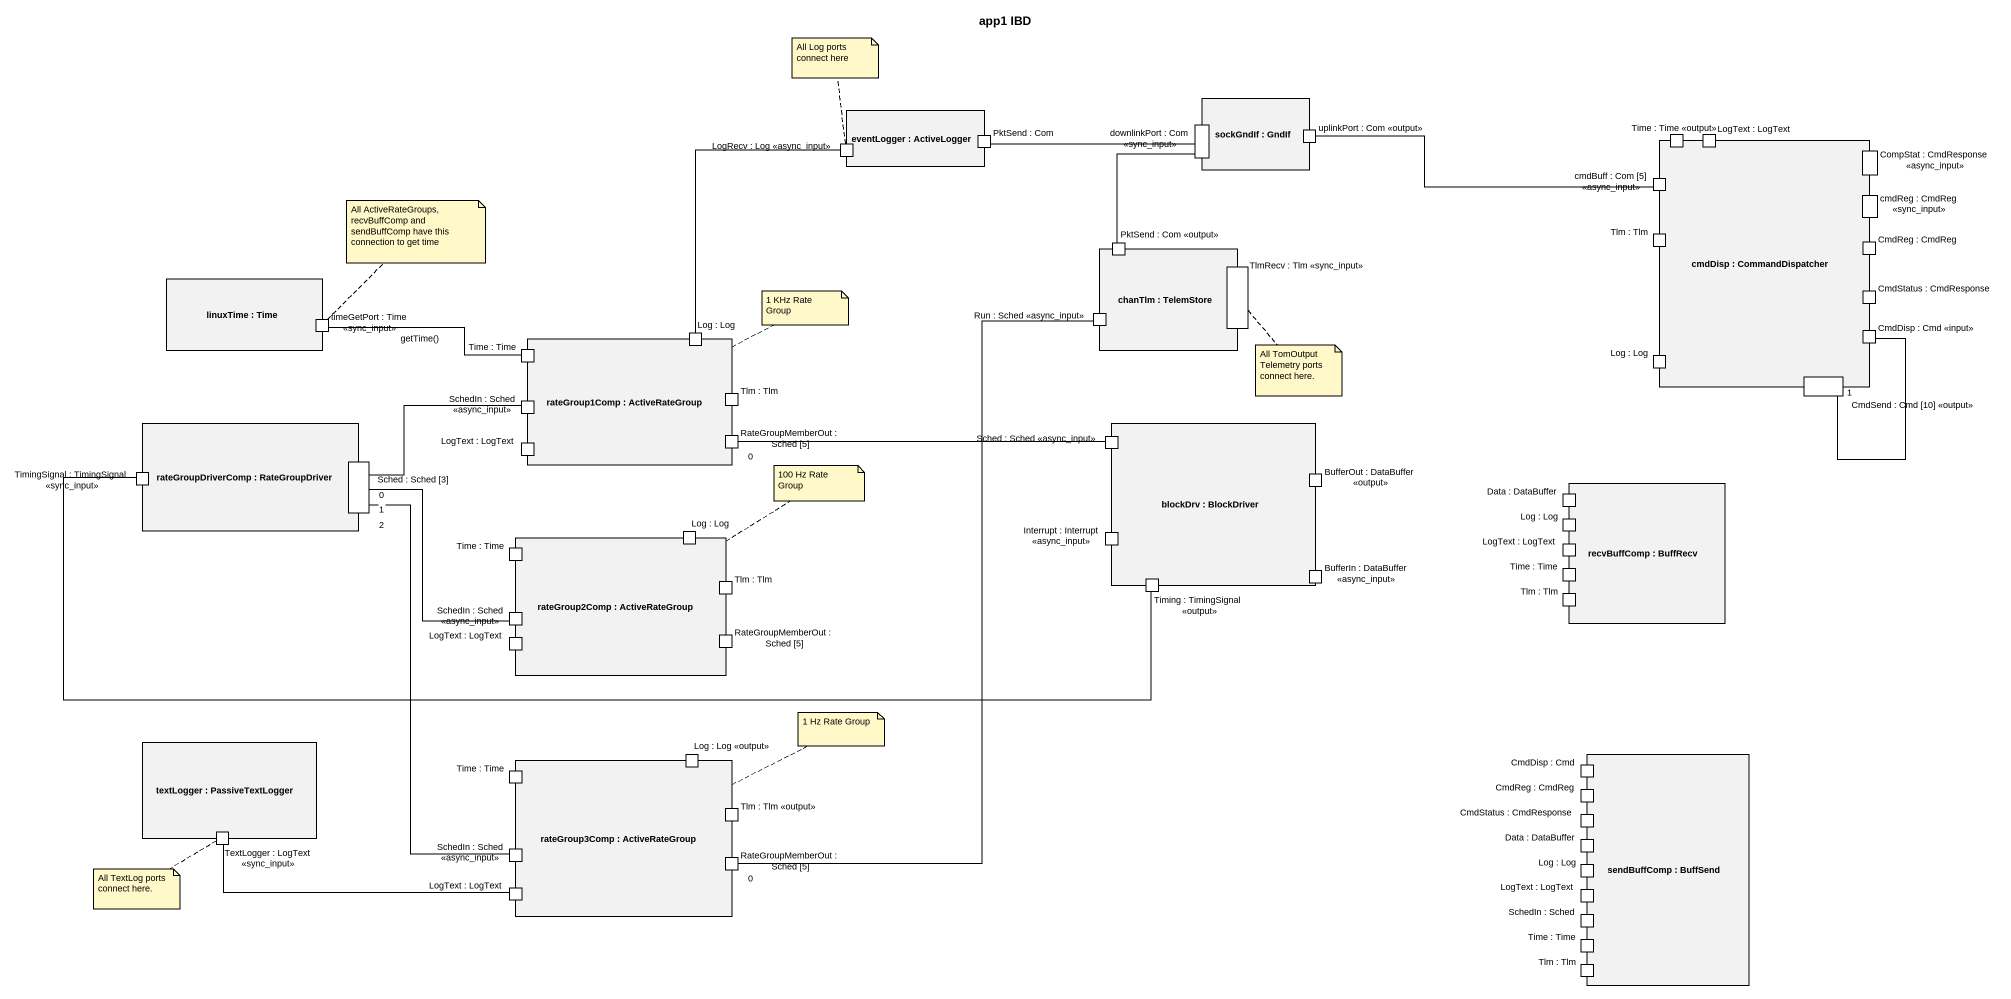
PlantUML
@startuml
title app1 IBD
rectangle "eventLogger : ActiveLogger" as eventLogger {
  port "LogRecv : Log <<async_input>>" as LogRecv_Log_async_input
  port "PktSend : Com" as PktSend_Com
}
rectangle "sockGndIf : GndIf" as sockGndIf {
  port "downlinkPort : Com <<sync_input>>" as downlinkPort_Com_sync_input
  port "uplinkPort : Com <<output>>" as uplinkPort_Com_output
}
rectangle "cmdDisp : CommandDispatcher" as cmdDisp {
  port "Time : Time <<output>>" as Time_Time_output
  port "LogText : LogText" as LogText_LogText
  port "CompStat : CmdResponse <<async_input>>" as CompStat_CmdResponse_async
  port "cmdBuff : Com [5] <<async_input>>" as cmdBuff_Com_5_async_input
  port "cmdReg : CmdReg <<sync_input>>" as cmdReg_CmdReg_sync_input
  port "Tlm : Tlm" as Tlm_Tlm
  port "CmdReg : CmdReg" as CmdReg_CmdReg
  port "CmdStatus : CmdResponse" as CmdStatus_CmdResponse
  port "Log : Log" as Log_Log_2
  port "CmdDisp : Cmd <<input>>" as CmdDisp_Cmd_input
  port "CmdSend : Cmd [10] <<output>>" as CmdSend_Cmd_10_output
}
rectangle "chanTlm : TelemStore" as chanTlm {
  port "PktSend : Com <<output>>" as PktSend_Com_output
  port "TlmRecv : Tlm <<sync_input>>" as TlmRecv_Tlm_sync_input
  port "Run : Sched <<async_input>>" as Run_Sched_async_input
}
rectangle "linuxTime : Time" as linuxTime {
  port "timeGetPort : Time <<sync_input>>" as timeGetPort_Time_sync_input
}
rectangle "rateGroup1Comp : ActiveRateGroup" as rateGroup1Comp {
  port "Time : Time" as Time_Time
  port "Log : Log" as Log_Log
  port "SchedIn : Sched <<async_input>>" as SchedIn_Sched_async_input
  port "Tlm : Tlm" as Tlm_Tlm_2
  port "LogText : LogText" as LogText_LogText_2
  port "RateGroupMemberOut : Sched [5]" as RateGroupMemberOut_Sched_5
}
rectangle "rateGroupDriverComp : RateGroupDriver" as rateGroupDriverComp {
  port "TimingSignal : TimingSignal <<sync_input>>" as TimingSignal_TimingSignal
  port "Sched : Sched [3]" as Sched_Sched_3
}
rectangle "blockDrv : BlockDriver" as blockDrv {
  port "Sched : Sched <<async_input>>" as Sched_Sched_async_input
  port "BufferOut : DataBuffer <<output>>" as BufferOut_DataBuffer_output
  port "Interrupt : Interrupt <<async_input>>" as Interrupt_Interrupt_async
  port "Timing : TimingSignal <<output>>" as Timing_TimingSignal_output
  port "BufferIn : DataBuffer <<async_input>>" as BufferIn_DataBuffer_async
}
rectangle "recvBuffComp : BuffRecv" as recvBuffComp {
  port "Data : DataBuffer" as Data_DataBuffer
  port "Log : Log" as Log_Log_3
  port "LogText : LogText" as LogText_LogText_3
  port "Time : Time" as Time_Time_3
  port "Tlm : Tlm" as Tlm_Tlm_4
}
rectangle "rateGroup2Comp : ActiveRateGroup" as rateGroup2Comp {
  port "Time : Time" as Time_Time_2
  port "Log : Log" as Log_Log_4
  port "Tlm : Tlm" as Tlm_Tlm_3
  port "SchedIn : Sched <<async_input>>" as SchedIn_Sched_async_input_2
  port "RateGroupMemberOut : Sched [5]" as RateGroupMemberOut_Sched_5_2
  port "LogText : LogText" as LogText_LogText_4
}
rectangle "textLogger : PassiveTextLogger" as textLogger {
  port "TextLogger : LogText <<sync_input>>" as TextLogger_LogText_sync
}
rectangle "rateGroup3Comp : ActiveRateGroup" as rateGroup3Comp {
  port "Time : Time" as Time_Time_4
  port "Log : Log <<output>>" as Log_Log_output
  port "Tlm : Tlm <<output>>" as Tlm_Tlm_output
  port "SchedIn : Sched <<async_input>>" as SchedIn_Sched_async_input_3
  port "RateGroupMemberOut : Sched [5]" as RateGroupMemberOut_Sched_5_3
  port "LogText : LogText" as LogText_LogText_5
}
rectangle "sendBuffComp : BuffSend" as sendBuffComp {
  port "CmdDisp : Cmd" as CmdDisp_Cmd
  port "CmdReg : CmdReg" as CmdReg_CmdReg_2
  port "CmdStatus : CmdResponse" as CmdStatus_CmdResponse_2
  port "Data : DataBuffer" as Data_DataBuffer_2
  port "Log : Log" as Log_Log_5
  port "LogText : LogText" as LogText_LogText_6
  port "SchedIn : Sched" as SchedIn_Sched
  port "Time : Time" as Time_Time_5
  port "Tlm : Tlm" as Tlm_Tlm_5
}
uplinkPort_Com_output -right- cmdBuff_Com_5_async_input
PktSend_Com -right- downlinkPort_Com_sync_input
PktSend_Com_output -up- downlinkPort_Com_sync_input
Time_Time -left- timeGetPort_Time_sync_input : getTime()
Log_Log -up- LogRecv_Log_async_input
CmdSend_Cmd_10_output "1" -up- CmdDisp_Cmd_input
RateGroupMemberOut_Sched_5 "0" -right- Sched_Sched_async_input
Sched_Sched_3 "0" -right- SchedIn_Sched_async_input
Sched_Sched_3 "1" -- SchedIn_Sched_async_input_2
Sched_Sched_3 "2" -- SchedIn_Sched_async_input_3
Timing_TimingSignal_output -left- TimingSignal_TimingSignal
RateGroupMemberOut_Sched_5_3 "0" -up- Run_Sched_async_input
LogText_LogText_5 -left- TextLogger_LogText_sync
note as N1
  All Log ports connect here
end note
N1 .. LogRecv_Log_async_input
note as N2
  All ActiveRateGroups, recvBuffComp and sendBuffComp have this connection to get time
end note
N2 .. timeGetPort_Time_sync_input
note right of rateGroup1Comp : 1 KHz Rate Group
note as N4
  All TomOutput Telemetry ports connect here.
end note
N4 .. TlmRecv_Tlm_sync_input
note top of rateGroup2Comp : 100 Hz Rate Group
note right of rateGroup3Comp : 1 Hz Rate Group
note as N7
  All TextLog ports connect here.
end note
N7 .. TextLogger_LogText_sync
@enduml
